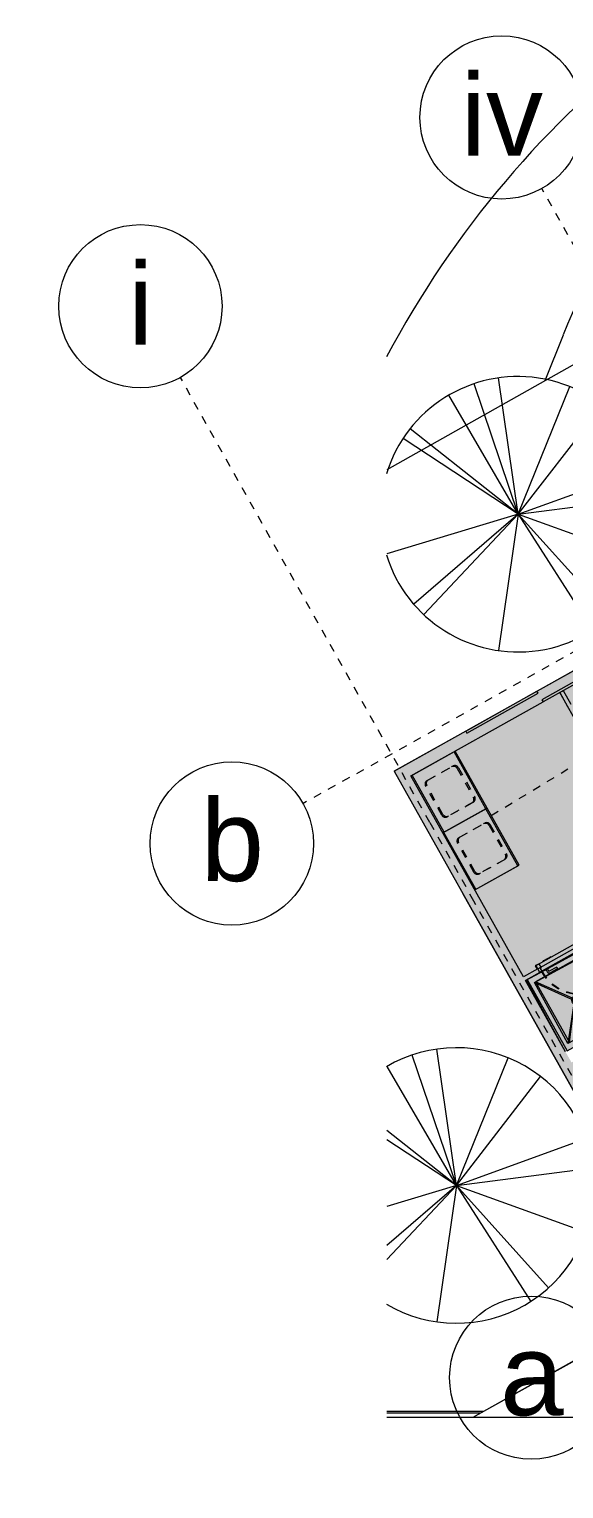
# Model space of a CAD drawing. Header units: metres. Extents: x -16.5 to 80.2, y 17.9 to 114.6.
# Drawn here: x -9.93 to -3.39, y 45.07 to 62.95 of the extents above; entities that cross this region are included whole.
import ezdxf

# ---------------------------------------------------------------- set-up
doc = ezdxf.new("R2010")
doc.units = ezdxf.units.M
for name, pattern in [('Dash dot dot', [0.020637, 0.00635, -0.004763, 0, -0.004763, 0, -0.004763]), ('IMPORT-HIDDEN2 _2_', [0.023813, 0.015875, -0.007938]), ('LineaDiscontinua-1_5mm', [0.003, 0.0015, -0.0015]), ('LíneaDeRejilla', [0.021, 0.012, -0.003, 0.003, -0.003])]:
    doc.linetypes.add(name, pattern=pattern)
for name, color, linetype, lineweight in [('00_VIA LOCAL LOTE A SEGREGAR', 253, 'Continuous', 5), ('A-DETL-GENF', 92, 'Continuous', 5), ('A-MUEB', 31, 'Continuous', 5), ('A-MURO', 113, 'Continuous', 9), ('A-MURO-ACHU', 111, 'Continuous', 9), ('A-PISO', 51, 'Continuous', 9), ('A-PSAJ-ARBOL', 71, 'Continuous', 5), ('A-PUER', 31, 'Continuous', 5), ('A-PUER-MARC', 31, 'Continuous', 5), ('A-VENT', 1, 'Continuous', 5), ('A-WALL', 113, 'Continuous', 18), ('A07-PROYECCION-01', 8, 'IMPORT-HIDDEN2 _2_', 5), ('H-HID-APAR', 6, 'Continuous', 5), ('Q-CASE', 31, 'Dash dot dot', 5), ('S-REJI', 1, 'Continuous', 5), ('S-REJI-IDEN', 1, 'Continuous', 5)]:
    doc.layers.add(name, color=color, linetype=linetype, lineweight=lineweight)
doc.styles.add('Arial_5', font='arial.ttf', dxfattribs={"height": 1})

# ---------------------------------------------------------------- blocks, each defined once
blk = doc.blocks.new('M_Shower Stall-2D - M_Shower Stall-2D 80_100-V36-Nivel 2')
at = {"layer": 'H-HID-APAR'}
for p, q in [((0, 0), (0, 0.999)), ((0.056, 1), (0.256, 1)), ((0.075, 0.925), (0.371, 0.529)), ((0.075, 0.075), (0.075, 0.925)), ((0.075, 0.925), (0.725, 0.925)), ((0.308, 1), (0.792, 1)), ((0.725, 0.925), (0.429, 0.529)), ((0.725, 0.925), (0.725, 0.075)), ((0.372, 0.472), (0.075, 0.075)), ((0.428, 0.472), (0.725, 0.075)), ((0.8, 0.364), (0.8, 0)), ((0.725, 0.075), (0.075, 0.075))]:
    blk.add_line(p, q, dxfattribs=at)
for start, end in [(360, 180), (180, 360)]:
    blk.add_arc((0.4, 0.5), 0.04, start, end, dxfattribs=at)
blk = doc.blocks.new('Puerta-Batiente-HojaLisa - 600x1_400-V40-Nivel 2')
at = {"layer": 'A-PUER'}
for p, q in [((-0.232, 0.569), (-0.272, 0.569)), ((-0.272, 0.569), (-0.272, 0.025)), ((-0.232, 0.025), (-0.232, 0.569))]:
    blk.add_line(p, q, dxfattribs=at)
at = {"layer": 'A-PUER', "linetype": 'LineaDiscontinua-1_5mm'}
blk.add_arc((-0.272, 0.025), 0.544, 360, 85.7833, dxfattribs=at)
at = {"layer": 'A-PUER-MARC'}
for p, q in [((-0.3, -0.075), (-0.3, -0.025)), ((0.3, -0.075), (-0.3, -0.075)), ((0.3, -0.026), (0.3, -0.075))]:
    blk.add_line(p, q, dxfattribs=at)
blk = doc.blocks.new('Manija-Horizontal-SinCerradura - 120-1041476-Nivel 2')
at = {"layer": 'A-PUER'}
for p, q in [((0.12, 0), (0.12, -0.008)), ((0.18, -0.008), (0.18, 0)), ((0.12, -0.008), (0.124, -0.008)), ((0.18, -0.008), (0.12, -0.008)), ((0.14, -0.008), (0.14, -0.038)), ((0.16, -0.038), (0.16, -0.008)), ((0.27, -0.043), (0.165, -0.043)), ((0.165, -0.063), (0.27, -0.063)), ((0.176, -0.008), (0.18, -0.008)), ((0.27, -0.043), (0.27, -0.063))]:
    blk.add_line(p, q, dxfattribs=at)
at = {"layer": 'A-PUER', "flags": 128}
for points in [[(0.14, -0.038), (0.14, -0.039), (0.14, -0.04), (0.14, -0.041), (0.14, -0.042), (0.14, -0.043), (0.141, -0.044), (0.141, -0.045), (0.141, -0.046), (0.142, -0.047), (0.142, -0.048), (0.142, -0.049), (0.143, -0.05), (0.143, -0.05), (0.144, -0.051), (0.144, -0.052), (0.145, -0.053), (0.146, -0.054), (0.146, -0.054), (0.147, -0.055), (0.148, -0.056), (0.148, -0.057), (0.149, -0.057), (0.15, -0.058), (0.151, -0.058), (0.151, -0.059), (0.152, -0.06), (0.153, -0.06), (0.154, -0.061), (0.155, -0.061), (0.156, -0.061), (0.157, -0.062), (0.158, -0.062), (0.159, -0.062), (0.16, -0.062), (0.161, -0.063), (0.162, -0.063), (0.163, -0.063), (0.164, -0.063), (0.165, -0.063), (0.165, -0.063)], [(0.165, -0.043), (0.165, -0.043), (0.165, -0.043), (0.164, -0.043), (0.164, -0.043), (0.164, -0.043), (0.164, -0.043), (0.164, -0.043), (0.163, -0.043), (0.163, -0.043), (0.163, -0.043), (0.163, -0.043), (0.163, -0.042), (0.163, -0.042), (0.162, -0.042), (0.162, -0.042), (0.162, -0.042), (0.162, -0.042), (0.162, -0.042), (0.162, -0.042), (0.161, -0.041), (0.161, -0.041), (0.161, -0.041), (0.161, -0.041), (0.161, -0.041), (0.161, -0.041), (0.161, -0.041), (0.161, -0.04), (0.16, -0.04), (0.16, -0.04), (0.16, -0.04), (0.16, -0.04), (0.16, -0.039), (0.16, -0.039), (0.16, -0.039), (0.16, -0.039), (0.16, -0.039), (0.16, -0.038), (0.16, -0.038), (0.16, -0.038), (0.16, -0.038)]]:
    blk.add_lwpolyline(points, dxfattribs=at)
blk = doc.blocks.new('Manija-Horizontal-SinCerradura - 120-V17-Nivel 2')
at = {"layer": 'A-PUER'}
for q in [(0.165, 0.063), (0.27, 0.06)]:
    blk.add_line((0.27, 0.063), q, dxfattribs=at)
at = {"layer": 'A-PUER', "flags": 128}
blk.add_lwpolyline([(0.165, 0.063), (0.164, 0.063), (0.163, 0.063), (0.162, 0.063), (0.161, 0.063), (0.16, 0.063), (0.159, 0.062), (0.158, 0.062), (0.157, 0.062), (0.156, 0.061), (0.155, 0.061), (0.154, 0.061), (0.153, 0.06)], dxfattribs=at)
blk = doc.blocks.new('M_Vanity Counter Top w Square Sink Hole - 600mm Depth-1614399-Nivel 2')
at = {"layer": 'A-MUEB'}
for p, q in [((-1.269, -0.002), (-1.269, -0.625)), ((-1.269, -0.019), (-0.469, -0.019)), ((-1.269, -0.625), (-0.469, -0.625))]:
    blk.add_line(p, q, dxfattribs=at)
at = {"layer": 'Q-CASE'}
for p, q in [((-1.123, -0.509), (-1.123, -0.166)), ((-1.072, -0.115), (-0.666, -0.115)), ((-0.615, -0.166), (-0.615, -0.509)), ((-0.666, -0.56), (-1.072, -0.56))]:
    blk.add_line(p, q, dxfattribs=at)
for centre, start, end in [((-1.072, -0.166), 90, 180), ((-0.666, -0.166), 360, 90), ((-1.072, -0.509), 180, 270), ((-0.666, -0.509), 270, 360)]:
    blk.add_arc(centre, 0.0508, start, end, dxfattribs=at)
blk = doc.blocks.new('M_Vanity Counter Top w Square Sink Hole - 600mm Depth-V52-Nivel 2')
at = {"layer": 'A-MUEB'}
for p, q in [((-1.269, -0.003), (-1.269, -0.625)), ((-1.269, -0.019), (-0.469, -0.019)), ((-0.469, -0.625), (-0.469, -0.003)), ((-1.269, -0.625), (-0.469, -0.625))]:
    blk.add_line(p, q, dxfattribs=at)
at = {"layer": 'Q-CASE'}
for p, q in [((-1.123, -0.509), (-1.123, -0.166)), ((-1.072, -0.115), (-0.666, -0.115)), ((-0.615, -0.166), (-0.615, -0.509)), ((-0.666, -0.56), (-1.072, -0.56))]:
    blk.add_line(p, q, dxfattribs=at)
for centre, start, end in [((-1.072, -0.166), 90, 180), ((-0.666, -0.166), 360, 90), ((-1.072, -0.509), 180, 270), ((-0.666, -0.509), 270, 360)]:
    blk.add_arc(centre, 0.0508, start, end, dxfattribs=at)
blk = doc.blocks.new('DISPOSICIÓN URBANA JARDIN_dwg-1215257-Nivel 2')
at = {"layer": '00_VIA LOCAL LOTE A SEGREGAR', "color": 254}
blk.add_line((39.483, 68.33), (39.573, 67.734), dxfattribs=at)
blk.add_arc((46.404, 69.381), 7, 151.4869, 188.6289, dxfattribs=at)
at = {"layer": 'A07-PROYECCION-01', "color": 254}
blk.add_line((41.702, 62.808), (42.399, 64.101), dxfattribs=at)
blk = doc.blocks.new('M_RPC Tree - Deciduous - Scarlet Oak - 6 mts-V100-Nivel 2')
at = {"layer": 'A-PSAJ-ARBOL'}
for q in [(-0.239, 1.669), (-0.848, 1.458), (-0.539, 1.598), (0.634, 1.563), (1.032, 1.334), (-1.409, 0.927), (-1.323, 1.046), (1.585, 0.575), (1.673, 0.215), (-1.608, -0.483), (-1.277, -1.101), (-1.155, -1.229), (-0.24, -1.669), (0.91, -1.42), (1.129, -1.253), (1.587, -0.57)]:
    blk.add_line((0, 0), q, dxfattribs=at)
for start, end in [(360, 162.8854), (197.1146, 360)]:
    blk.add_arc((0, 0), 1.687, start, end, dxfattribs=at)
blk = doc.blocks.new('M_RPC Tree - Deciduous - Scarlet Oak - 6 mts-V101-Nivel 2')
at = {"layer": 'A-PSAJ-ARBOL'}
for q in [(-0.239, 1.669), (-0.848, 1.458), (-0.539, 1.598), (0.634, 1.563), (1.032, 1.334), (-0.852, 0.674), (-0.852, 0.561), (1.585, 0.575), (1.673, 0.215), (-0.852, -0.906), (-0.852, -0.735), (-0.852, -0.256), (-0.24, -1.669), (0.91, -1.42), (1.129, -1.253), (1.587, -0.57)]:
    blk.add_line((0, 0), q, dxfattribs=at)
for start, end in [(360, 120.4524), (239.5476, 360)]:
    blk.add_arc((0, 0), 1.687, start, end, dxfattribs=at)
blk = doc.blocks.new('M_Vanity Counter Top w Square Sink Hole - 600mm Depth-V127-Nivel 2')
at = {"layer": 'A-MUEB'}
for p, q in [((-1.269, -0.019), (-1.269, -0.625)), ((-0.469, -0.625), (-0.469, -0.019)), ((-1.269, -0.625), (-0.469, -0.625))]:
    blk.add_line(p, q, dxfattribs=at)
at = {"layer": 'Q-CASE'}
for p, q in [((-1.123, -0.509), (-1.123, -0.166)), ((-1.072, -0.115), (-0.666, -0.115)), ((-0.615, -0.166), (-0.615, -0.509)), ((-0.666, -0.56), (-1.072, -0.56))]:
    blk.add_line(p, q, dxfattribs=at)
for centre, start, end in [((-1.072, -0.166), 90, 180), ((-0.666, -0.166), 360, 90), ((-1.072, -0.509), 180, 270), ((-0.666, -0.509), 270, 360)]:
    blk.add_arc(centre, 0.0508, start, end, dxfattribs=at)
blk = doc.blocks.new('M_Vanity Counter Top w Square Sink Hole - 600mm Depth-V128-Nivel 2')
at = {"layer": 'A-MUEB'}
for p, q in [((-1.269, -0.019), (-1.269, -0.625)), ((-0.469, -0.625), (-0.469, -0.019)), ((-1.269, -0.625), (-0.469, -0.625))]:
    blk.add_line(p, q, dxfattribs=at)
at = {"layer": 'Q-CASE'}
for p, q in [((-1.123, -0.509), (-1.123, -0.166)), ((-1.072, -0.115), (-0.666, -0.115)), ((-0.615, -0.166), (-0.615, -0.509)), ((-0.666, -0.56), (-1.072, -0.56))]:
    blk.add_line(p, q, dxfattribs=at)
for centre, start, end in [((-1.072, -0.166), 90, 180), ((-0.666, -0.166), 360, 90), ((-1.072, -0.509), 180, 270), ((-0.666, -0.509), 270, 360)]:
    blk.add_arc(centre, 0.0508, start, end, dxfattribs=at)
blk = doc.blocks.new('Puerta-Batiente-HojaLisa - 600x1_400-V104-Nivel 2')
at = {"layer": 'A-PUER'}
for p, q in [((-0.232, 0.569), (-0.272, 0.569)), ((-0.272, 0.569), (-0.272, 0.025)), ((-0.232, 0.025), (-0.232, 0.569)), ((-0.272, 0.025), (-0.232, 0.025))]:
    blk.add_line(p, q, dxfattribs=at)
at = {"layer": 'A-PUER', "linetype": 'LineaDiscontinua-1_5mm'}
blk.add_arc((-0.272, 0.025), 0.544, 360, 85.7833, dxfattribs=at)
at = {"layer": 'A-PUER-MARC', "lineweight": 9}
for p, q in [((-0.3, -0.075), (-0.3, 0.025)), ((-0.3, 0.025), (-0.272, 0.025)), ((-0.272, 0.025), (-0.272, -0.015)), ((0.272, -0.015), (0.272, 0.025)), ((0.272, 0.025), (0.3, 0.025)), ((0.3, 0.025), (0.3, -0.075)), ((-0.26, -0.075), (-0.3, -0.075)), ((-0.272, -0.015), (-0.26, -0.015)), ((-0.26, -0.015), (-0.26, -0.075)), ((0.26, -0.015), (0.272, -0.015)), ((0.26, -0.075), (0.26, -0.015)), ((0.3, -0.075), (0.26, -0.075))]:
    blk.add_line(p, q, dxfattribs=at)
blk = doc.blocks.new('M_Shower Stall-2D - M_Shower Stall-2D 80_100-1614627-Nivel 2')
at = {"layer": 'H-HID-APAR'}
for p, q in [((0, 0), (0, -1)), ((0.752, 0), (0.208, 0)), ((0.8, -0.026), (0.8, 0)), ((0.372, -0.472), (0.075, -0.075)), ((0.725, -0.075), (0.075, -0.075)), ((0.075, -0.075), (0.075, -0.925)), ((0.428, -0.472), (0.725, -0.075)), ((0.725, -0.925), (0.725, -0.075)), ((0.075, -0.925), (0.371, -0.529)), ((0.725, -0.925), (0.429, -0.529)), ((0, -1), (0.795, -1)), ((0.075, -0.925), (0.725, -0.925))]:
    blk.add_line(p, q, dxfattribs=at)
for start, end in [(0, 180), (180, 0)]:
    blk.add_arc((0.4, -0.5), 0.04, start, end, dxfattribs=at)
blk = doc.blocks.new('Ventana-1Cuerpo-Proyectante - 1000x500-1742395-Nivel 2')
at = {"layer": 'A-VENT'}
for p, q in [((-0.5, -0.045), (-0.5, -0.075)), ((0.5, -0.045), (-0.5, -0.045)), ((0.5, -0.075), (-0.5, -0.075)), ((0.5, -0.075), (0.5, -0.045))]:
    blk.add_line(p, q, dxfattribs=at)
blk = doc.blocks.new('Grid - 4mm-563819-Nivel 2')
at = {"layer": 'S-REJI-IDEN'}
blk.add_circle((0, 0), 0.004, dxfattribs=at)

msp = doc.modelspace()

# ---------------------------------------------------------------- hatches: boundary and pattern name
at = {"layer": 'A-DETL-GENF'}
h = msp.add_hatch(color=7, dxfattribs=at)
h.paths.add_polyline_path([(-1.803, 47.633), (1.252, 49.346), (0.866, 50.035), (-0.315, 49.373), (-0.222, 49.208), (-0.265, 49.184), (-0.389, 49.403), (-0.346, 49.428), (-0.339, 49.417), (0.842, 50.078), (0.451, 50.776), (-0.731, 50.114), (-0.64, 49.951), (-0.683, 49.926), (-0.8, 50.133), (0.553, 50.893), (0.113, 51.676), (-0.014, 51.605), (-0.23, 51.99), (-0.413, 51.887), (-0.437, 51.931), (-0.254, 52.033), (-0.754, 52.925), (-1.462, 52.529), (-0.936, 51.594), (-1.916, 51.049), (-3.295, 50.296), (-2.536, 48.942), (-2.086, 49.194), (-2.062, 49.15), (-2.512, 48.898), (-2.169, 48.287), (-1.727, 48.535), (-1.703, 48.492), (-2.145, 48.244), (-1.811, 47.648)], flags=0)
h.paths.add_polyline_path([(1.457, 49.288), (1.457, 49.288), (1.457, 49.288)], flags=0)
h.paths.add_polyline_path([(-3.369, 50.427), (-1.901, 51.228), (-2.426, 52.162), (-0.703, 53.126), (-1.145, 53.91), (-1.268, 53.841), (-1.376, 54.034), (-2.605, 53.345), (-2.639, 53.404), (-2.595, 53.429), (-2.586, 53.413), (-1.4, 54.078), (-1.791, 54.776), (-2.978, 54.11), (-2.889, 53.952), (-2.933, 53.927), (-3.048, 54.133), (-3.005, 54.157), (-3.003, 54.154), (-1.816, 54.819), (-2.207, 55.517), (-2.076, 55.591), (-1.21, 54.046), (-0.948, 54.193), (-0.887, 54.084), (-0.106, 54.524), (-1.046, 56.202), (-3.658, 54.738), (-3.644, 54.712), (-5.262, 53.804), (-3.882, 51.343), (-3.706, 51.442), (-3.682, 51.399), (-3.858, 51.3), (-3.375, 50.439)], flags=0)
h.paths.add_polyline_path([(-2.656, 50.827), (-3.134, 51.677), (-3.09, 51.701), (-2.613, 50.852), (-2.652, 50.83)], flags=0)
h.paths.add_polyline_path([(-1.72, 51.213), (-1.004, 51.613), (-1.506, 52.505), (-2.221, 52.104), (-1.728, 51.227)], flags=0)
h.paths.add_polyline_path([(-3.159, 51.692), (-3.183, 51.736), (-2.958, 51.863), (-2.933, 51.819), (-3.141, 51.702)], flags=0)
h.paths.add_polyline_path([(-4.575, 54.328), (-3.702, 54.817), (-3.717, 54.843), (-4.589, 54.354)], flags=0)
h.paths.add_polyline_path([(-3.343, 54.656), (-3.438, 54.825), (-3.394, 54.849), (-3.299, 54.68)], flags=0)
at = {"layer": 'A-MURO-ACHU'}
for points in [[(-5.262, 53.805), (-3.644, 54.712), (-3.658, 54.738), (-1.042, 56.205), (-1.027, 56.179), (-0.901, 56.25), (-0.974, 56.38), (-3.717, 54.843), (-3.702, 54.817), (-4.575, 54.328), (-4.589, 54.354), (-5.335, 53.936), (-5.294, 53.862)], [(-1.934, 47.56), (-1.803, 47.633), (-5.335, 53.936), (-5.466, 53.862), (-2.059, 47.784)]]:
    msp.add_hatch(color=256, dxfattribs=at).paths.add_polyline_path(points, flags=0)
h = msp.add_hatch(color=256, dxfattribs=at)
h.paths.add_polyline_path([(-2.605, 53.345), (-2.562, 53.37), (-2.595, 53.429), (-2.639, 53.404), (-2.625, 53.38)], flags=0)
h.paths.add_polyline_path([(-2.933, 53.927), (-2.889, 53.952), (-3.005, 54.157), (-3.048, 54.133), (-2.966, 53.986)], flags=0)
h.paths.add_polyline_path([(-3.343, 54.656), (-3.299, 54.68), (-3.394, 54.849), (-3.438, 54.825), (-3.402, 54.762)], flags=0)
h = msp.add_hatch(color=256, dxfattribs=at)
h.paths.add_polyline_path([(-3.858, 51.3), (-3.682, 51.399), (-3.706, 51.442), (-3.882, 51.343)], flags=0)
h.paths.add_polyline_path([(-3.159, 51.692), (-2.933, 51.819), (-2.958, 51.863), (-3.183, 51.736), (-3.164, 51.702)], flags=0)

# ---------------------------------------------------------------- linework, layer by layer
at = {"layer": 'A-MURO'}
for p, q in [((-5.467, 53.863), (-1.1, 56.311)), ((-2.608, 53.343), (-3.438, 54.825)), ((-3.157, 51.692), (-3.857, 51.298)), ((-3.706, 51.441), (-3.183, 51.735))]:
    msp.add_line(p, q, dxfattribs=at)
at = {"layer": 'A-PISO'}
for p, q in [((26.988, 75.873), (-5.558, 57.556)), ((-1.859, 47.425), (-4.627, 52.366)), ((-1.86, 47.429), (-4.503, 45.947)), ((-4.37, 46.023), (-1.859, 47.425)), ((-5.558, 46.023), (-4.37, 46.023)), ((-4.408, 46.001), (-5.558, 46.001)), ((46.016, 45.982), (-5.558, 45.947))]:
    msp.add_line(p, q, dxfattribs=at)
msp.add_arc((5.07, 53.317), 12.023, 127.3503, 152.1319, dxfattribs=at)
at = {"layer": 'A-WALL'}
for p, q in [((-1.1, 56.31), (-3.717, 54.843)), ((-5.262, 53.805), (-3.644, 54.712)), ((-3.394, 54.849), (-3.438, 54.825)), ((-3.438, 54.825), (-3.343, 54.656)), ((-3.299, 54.68), (-3.394, 54.849)), ((-4.589, 54.354), (-5.466, 53.862)), ((-5.466, 53.862), (-1.86, 47.429)), ((-3.882, 51.343), (-5.262, 53.805)), ((-3.706, 51.442), (-3.882, 51.343)), ((-3.858, 51.3), (-3.682, 51.399)), ((-3.682, 51.399), (-3.706, 51.442)), ((-3.369, 50.427), (-3.858, 51.3))]:
    msp.add_line(p, q, dxfattribs=at)
at = {"layer": 'S-REJI', "linetype": 'LíneaDeRejilla'}
for p, q in [((-0.595, 55.553), (-3.66, 61)), ((-5.028, 53.234), (-8.084, 58.686)), ((-1.13, 56.522), (-6.582, 53.466)), ((-4.489, 52.271), (-5.028, 53.234)), ((-1.433, 46.82), (-4.489, 52.271))]:
    msp.add_line(p, q, dxfattribs=at)

# ---------------------------------------------------------------- block references
at = {"layer": 'A-MUEB', "rotation": 119.2725903057568}
for name, p in [('M_Vanity Counter Top w Square Sink Hole - 600mm Depth-1614399-Nivel 2', (-5.493, 54.213)), ('M_Vanity Counter Top w Square Sink Hole - 600mm Depth-V127-Nivel 2', (-5.508, 54.204)), ('M_Vanity Counter Top w Square Sink Hole - 600mm Depth-V52-Nivel 2', (-5.103, 53.514)), ('M_Vanity Counter Top w Square Sink Hole - 600mm Depth-V128-Nivel 2', (-5.117, 53.506))]:
    msp.add_blockref(name, p, dxfattribs=at)
at = {"layer": 'A-PSAJ-ARBOL'}
for name, p in [('M_RPC Tree - Deciduous - Scarlet Oak - 6 mts-V100-Nivel 2', (-3.949, 57.01)), ('M_RPC Tree - Deciduous - Scarlet Oak - 6 mts-V101-Nivel 2', (-4.705, 48.789))]:
    msp.add_blockref(name, p, dxfattribs=at)
at = {"layer": 'A-PUER'}
for name, p, rotation in [('Puerta-Batiente-HojaLisa - 600x1_400-V40-Nivel 2', (-3.439, 51.562), 209.3710762720163), ('Puerta-Batiente-HojaLisa - 600x1_400-V104-Nivel 2', (-3.433, 51.567), 209.3086735648584), ('Manija-Horizontal-SinCerradura - 120-V17-Nivel 2', (-3.752, 51.404), 29.37107627201631), ('Manija-Horizontal-SinCerradura - 120-1041476-Nivel 2', (-3.732, 51.369), 29.37107627201649)]:
    msp.add_blockref(name, p, dxfattribs=dict(at, rotation=rotation))
at = {"layer": 'A-VENT'}
for p, rotation in [((-3.244, 55.022), 29.27259030575706), ((-4.117, 54.533), 209.272590305757)]:
    msp.add_blockref('Ventana-1Cuerpo-Proyectante - 1000x500-1742395-Nivel 2', p, dxfattribs=dict(at, rotation=rotation))
at = {"layer": 'H-HID-APAR'}
for name, p, rotation in [('DISPOSICIÓN URBANA JARDIN_dwg-1215257-Nivel 2', (-72.033, 20.256), 329.59469028066), ('M_Shower Stall-2D - M_Shower Stall-2D 80_100-V36-Nivel 2', (-3.369, 50.427), 28.6173471297181), ('M_Shower Stall-2D - M_Shower Stall-2D 80_100-1614627-Nivel 2', (-3.839, 51.311), 29.30867356485878)]:
    msp.add_blockref(name, p, dxfattribs=dict(at, rotation=rotation))
at = {"layer": 'S-REJI-IDEN', "xscale": 249.9999999999999, "yscale": 249.9999999999999, "zscale": 249.9999999999999}
for p, rotation in [((-4.15, 61.871), 29.3710762720164), ((-8.573, 59.558), 29.27259030575715), ((-7.454, 52.977), 119.2725903057572), ((-3.787, 46.435), 119.2725903057568)]:
    msp.add_blockref('Grid - 4mm-563819-Nivel 2', p, dxfattribs=dict(at, rotation=rotation))

# ---------------------------------------------------------------- texts
at = {"layer": 'S-REJI-IDEN', "char_height": 1, "attachment_point": 2, "line_spacing_factor": 0.941778, "style": 'Arial_5'}
for s, insert, width in [('iv', (-4.148, 62.402), 1.21202), ('i', (-8.57, 60.089), 0.36728), ('b', (-7.448, 53.517), 0.93044), ('a', (-3.781, 46.975), 0.93044)]:
    msp.add_mtext(s, dxfattribs=dict(at, insert=insert, width=width))

doc.saveas('drawing.dxf')
